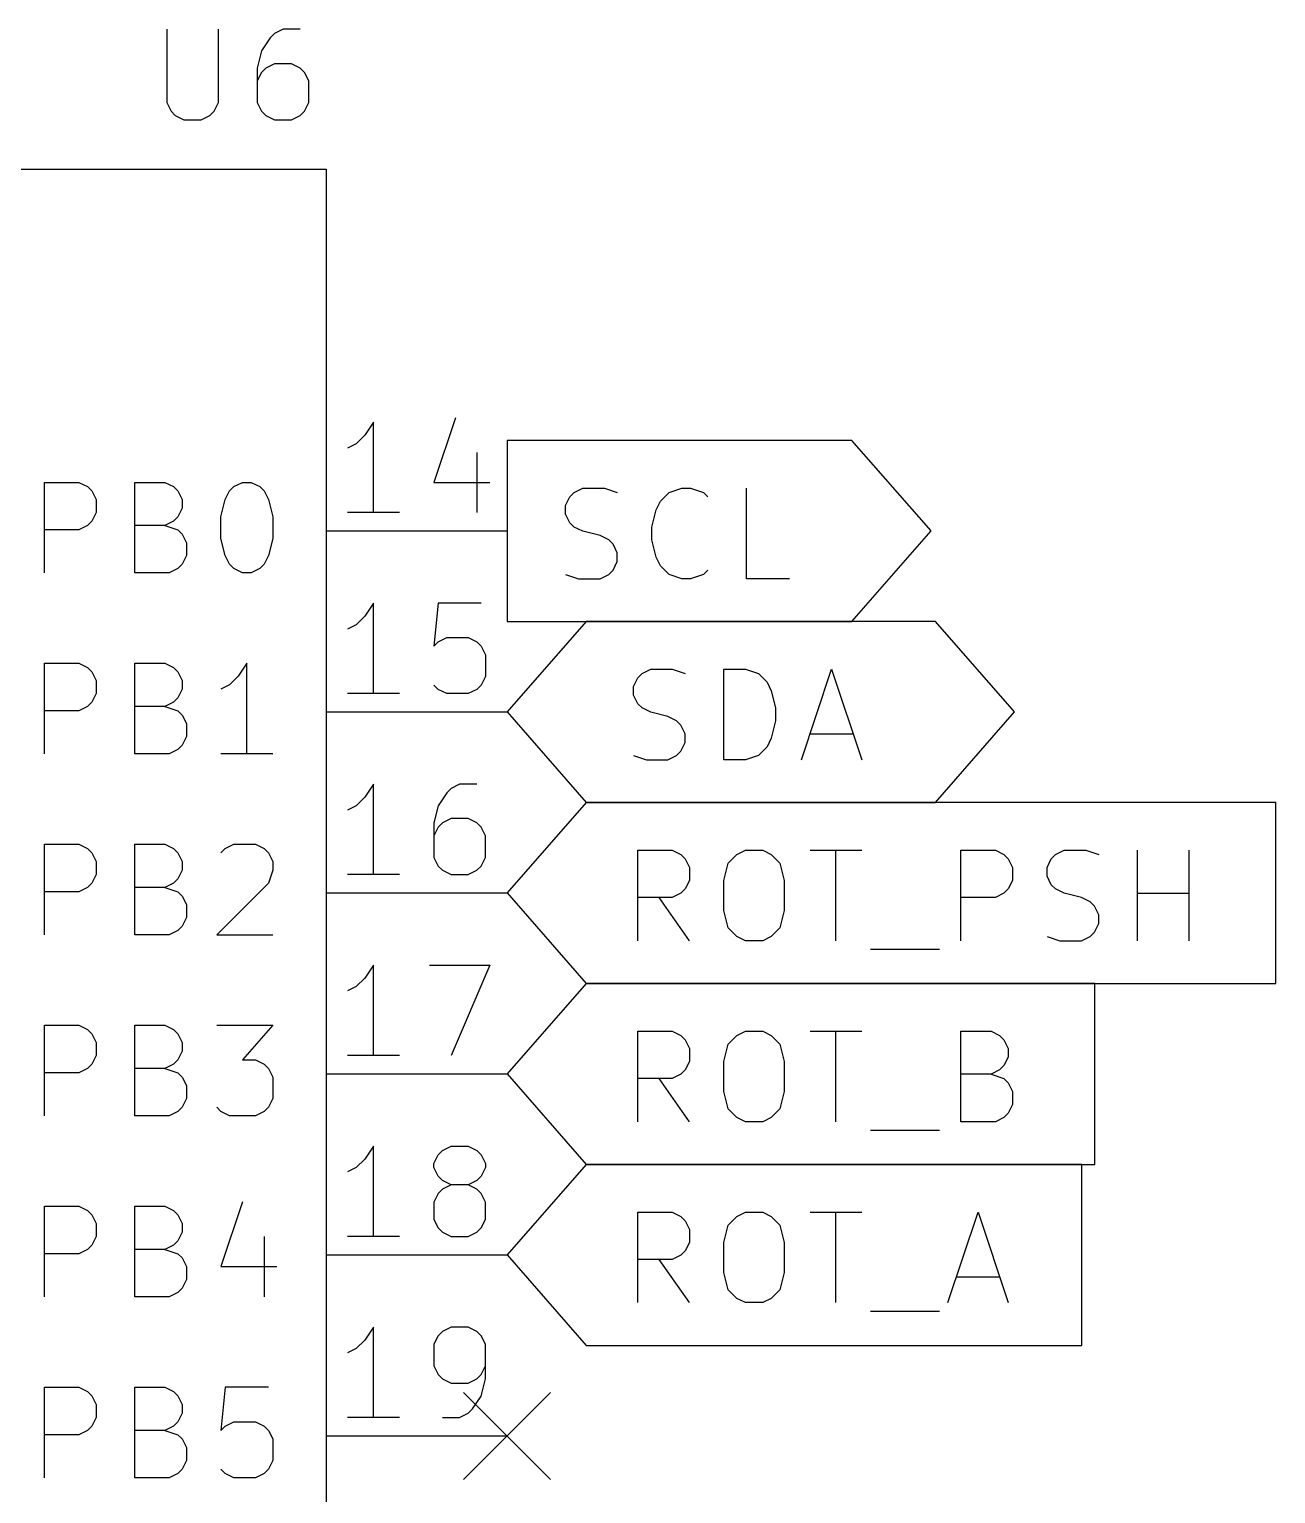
# Model space of a CAD drawing. Extents: x 0.4 to 11.3, y -7.9 to -0.4.
# Drawn here: x 1.636 to 2.325, y -1.882 to -1.073 of the extents above; entities that cross this region are included whole.
import ezdxf

# ---------------------------------------------------------------- set-up
doc = ezdxf.new("R2010")
doc.units = 0
doc.header["$MEASUREMENT"] = 0
for name, color, linetype in [('BLUE2', 5, 'CONTINUOUS'), ('CYAN2', 4, 'CONTINUOUS'), ('LYELLOW', 51, 'CONTINUOUS'), ('RED2', 1, 'CONTINUOUS'), ('RED3', 11, 'CONTINUOUS')]:
    doc.layers.add(name, color=color, linetype=linetype)

msp = doc.modelspace()

# ---------------------------------------------------------------- linework, layer by layer
at = {"layer": 'BLUE2', "linetype": 'CONTINUOUS'}
for p, q in [((1.876, -1.826), (1.924, -1.874)), ((1.924, -1.826), (1.876, -1.874))]:
    msp.add_line(p, q, dxfattribs=at)
at = {"layer": 'CYAN2', "linetype": 'CONTINUOUS'}
for p, q in [((1.7119, -1.0728), (1.7119, -1.11328)), ((1.7119, -1.0728), (1.7119, -1.11328)), ((1.74047, -1.11328), (1.74047, -1.0728)), ((1.74047, -1.11328), (1.74047, -1.0728)), ((1.77143, -1.07519), (1.76905, -1.07757)), ((1.77143, -1.07519), (1.76905, -1.07757)), ((1.77619, -1.0728), (1.77143, -1.07519)), ((1.77619, -1.0728), (1.77143, -1.07519)), ((1.78571, -1.0728), (1.77619, -1.0728)), ((1.78571, -1.0728), (1.77619, -1.0728)), ((1.76905, -1.07757), (1.76428, -1.08471)), ((1.76905, -1.07757), (1.76428, -1.08471)), ((1.76428, -1.08471), (1.76191, -1.09423)), ((1.76428, -1.08471), (1.76191, -1.09423)), ((1.77143, -1.09185), (1.76667, -1.09423)), ((1.77143, -1.09185), (1.76667, -1.09423)), ((1.78095, -1.09185), (1.77143, -1.09185)), ((1.78095, -1.09185), (1.77143, -1.09185)), ((1.78571, -1.09423), (1.78095, -1.09185)), ((1.78571, -1.09423), (1.78095, -1.09185)), ((1.76191, -1.09423), (1.76191, -1.11328)), ((1.76191, -1.09423), (1.76191, -1.11328)), ((1.76428, -1.09661), (1.76191, -1.10137)), ((1.76428, -1.09661), (1.76191, -1.10137)), ((1.76667, -1.09423), (1.76428, -1.09661)), ((1.76667, -1.09423), (1.76428, -1.09661)), ((1.78809, -1.09661), (1.78571, -1.09423)), ((1.78809, -1.09661), (1.78571, -1.09423)), ((1.79048, -1.10137), (1.78809, -1.09661)), ((1.79048, -1.10137), (1.78809, -1.09661)), ((1.79048, -1.11328), (1.79048, -1.10137)), ((1.79048, -1.11328), (1.79048, -1.10137)), ((1.7119, -1.11328), (1.71428, -1.11804)), ((1.7119, -1.11328), (1.71428, -1.11804)), ((1.73809, -1.11804), (1.74047, -1.11328)), ((1.73809, -1.11804), (1.74047, -1.11328)), ((1.76191, -1.11328), (1.76428, -1.11804)), ((1.76191, -1.11328), (1.76428, -1.11804)), ((1.78809, -1.11804), (1.79048, -1.11328)), ((1.78809, -1.11804), (1.79048, -1.11328)), ((1.71428, -1.11804), (1.71667, -1.12043)), ((1.71428, -1.11804), (1.71667, -1.12043)), ((1.71667, -1.12043), (1.72143, -1.1228)), ((1.71667, -1.12043), (1.72143, -1.1228)), ((1.72143, -1.1228), (1.73095, -1.1228)), ((1.72143, -1.1228), (1.73095, -1.1228)), ((1.73095, -1.1228), (1.73571, -1.12043)), ((1.73095, -1.1228), (1.73571, -1.12043)), ((1.73571, -1.12043), (1.73809, -1.11804)), ((1.73571, -1.12043), (1.73809, -1.11804)), ((1.76428, -1.11804), (1.76667, -1.12043)), ((1.76428, -1.11804), (1.76667, -1.12043)), ((1.76667, -1.12043), (1.77143, -1.1228)), ((1.76667, -1.12043), (1.77143, -1.1228)), ((1.77143, -1.1228), (1.78095, -1.1228)), ((1.77143, -1.1228), (1.78095, -1.1228)), ((1.78095, -1.1228), (1.78571, -1.12043)), ((1.78095, -1.1228), (1.78571, -1.12043)), ((1.78571, -1.12043), (1.78809, -1.11804)), ((1.78571, -1.12043), (1.78809, -1.11804)), ((1.64428, -1.37313), (1.64428, -1.32313)), ((1.64428, -1.32313), (1.66333, -1.32313)), ((1.64428, -1.37313), (1.64428, -1.32313)), ((1.64428, -1.32313), (1.66333, -1.32313)), ((1.66333, -1.32313), (1.66809, -1.32551)), ((1.66333, -1.32313), (1.66809, -1.32551)), ((1.66809, -1.32551), (1.67048, -1.32789)), ((1.66809, -1.32551), (1.67048, -1.32789)), ((1.69428, -1.37313), (1.69428, -1.32313)), ((1.69428, -1.32313), (1.71095, -1.32313)), ((1.69428, -1.37313), (1.69428, -1.32313)), ((1.69428, -1.32313), (1.71095, -1.32313)), ((1.71095, -1.32313), (1.71571, -1.32551)), ((1.71095, -1.32313), (1.71571, -1.32551)), ((1.71571, -1.32551), (1.71809, -1.32789)), ((1.71571, -1.32551), (1.71809, -1.32789)), ((1.74667, -1.32789), (1.74905, -1.32551)), ((1.74667, -1.32789), (1.74905, -1.32551)), ((1.74905, -1.32551), (1.75381, -1.32313)), ((1.74905, -1.32551), (1.75381, -1.32313)), ((1.75381, -1.32313), (1.75857, -1.32313)), ((1.75381, -1.32313), (1.75857, -1.32313)), ((1.75857, -1.32313), (1.76333, -1.32551)), ((1.75857, -1.32313), (1.76333, -1.32551)), ((1.76333, -1.32551), (1.76571, -1.32789)), ((1.76333, -1.32551), (1.76571, -1.32789)), ((1.67048, -1.32789), (1.67285, -1.33265)), ((1.67048, -1.32789), (1.67285, -1.33265)), ((1.67285, -1.33265), (1.67285, -1.3398)), ((1.67285, -1.33265), (1.67285, -1.3398)), ((1.71809, -1.32789), (1.72048, -1.33265)), ((1.71809, -1.32789), (1.72048, -1.33265)), ((1.72048, -1.33265), (1.72048, -1.33742)), ((1.72048, -1.33265), (1.72048, -1.33742)), ((1.74191, -1.34218), (1.74428, -1.33265)), ((1.74191, -1.34218), (1.74428, -1.33265)), ((1.74428, -1.33265), (1.74667, -1.32789)), ((1.74428, -1.33265), (1.74667, -1.32789)), ((1.76571, -1.32789), (1.76809, -1.33265)), ((1.76571, -1.32789), (1.76809, -1.33265)), ((1.76809, -1.33265), (1.77048, -1.34218)), ((1.76809, -1.33265), (1.77048, -1.34218)), ((1.67285, -1.3398), (1.67048, -1.34456)), ((1.67285, -1.3398), (1.67048, -1.34456)), ((1.71809, -1.34218), (1.71571, -1.34456)), ((1.71809, -1.34218), (1.71571, -1.34456)), ((1.72048, -1.33742), (1.71809, -1.34218)), ((1.72048, -1.33742), (1.71809, -1.34218)), ((1.74191, -1.35408), (1.74191, -1.34218)), ((1.74191, -1.35408), (1.74191, -1.34218)), ((1.77048, -1.34218), (1.77048, -1.35408)), ((1.77048, -1.34218), (1.77048, -1.35408)), ((1.66333, -1.34932), (1.64428, -1.34932)), ((1.66333, -1.34932), (1.64428, -1.34932)), ((1.66809, -1.34694), (1.66333, -1.34932)), ((1.66809, -1.34694), (1.66333, -1.34932)), ((1.67048, -1.34456), (1.66809, -1.34694)), ((1.67048, -1.34456), (1.66809, -1.34694)), ((1.71095, -1.34694), (1.69428, -1.34694)), ((1.71095, -1.34694), (1.69428, -1.34694)), ((1.71571, -1.34456), (1.71095, -1.34694)), ((1.71571, -1.34456), (1.71095, -1.34694)), ((1.71095, -1.34694), (1.71809, -1.34932)), ((1.71095, -1.34694), (1.71809, -1.34932)), ((1.71809, -1.34932), (1.72048, -1.3517)), ((1.71809, -1.34932), (1.72048, -1.3517)), ((1.72048, -1.3517), (1.72285, -1.35646)), ((1.72048, -1.3517), (1.72285, -1.35646)), ((1.72285, -1.35646), (1.72285, -1.36361)), ((1.72285, -1.35646), (1.72285, -1.36361)), ((1.74428, -1.36361), (1.74191, -1.35408)), ((1.74428, -1.36361), (1.74191, -1.35408)), ((1.77048, -1.35408), (1.76809, -1.36361)), ((1.77048, -1.35408), (1.76809, -1.36361)), ((1.72285, -1.36361), (1.72048, -1.36837)), ((1.72285, -1.36361), (1.72048, -1.36837)), ((1.74667, -1.36837), (1.74428, -1.36361)), ((1.74667, -1.36837), (1.74428, -1.36361)), ((1.76809, -1.36361), (1.76571, -1.36837)), ((1.76809, -1.36361), (1.76571, -1.36837)), ((1.71333, -1.37313), (1.69428, -1.37313)), ((1.71333, -1.37313), (1.69428, -1.37313)), ((1.71809, -1.37075), (1.71333, -1.37313)), ((1.71809, -1.37075), (1.71333, -1.37313)), ((1.72048, -1.36837), (1.71809, -1.37075)), ((1.72048, -1.36837), (1.71809, -1.37075)), ((1.74905, -1.37075), (1.74667, -1.36837)), ((1.74905, -1.37075), (1.74667, -1.36837)), ((1.75381, -1.37313), (1.74905, -1.37075)), ((1.75381, -1.37313), (1.74905, -1.37075)), ((1.75857, -1.37313), (1.75381, -1.37313)), ((1.75857, -1.37313), (1.75381, -1.37313)), ((1.76333, -1.37075), (1.75857, -1.37313)), ((1.76333, -1.37075), (1.75857, -1.37313)), ((1.76571, -1.36837), (1.76333, -1.37075)), ((1.76571, -1.36837), (1.76333, -1.37075)), ((1.64428, -1.47313), (1.64428, -1.42313)), ((1.64428, -1.42313), (1.66333, -1.42313)), ((1.64428, -1.47313), (1.64428, -1.42313)), ((1.64428, -1.42313), (1.66333, -1.42313)), ((1.66333, -1.42313), (1.66809, -1.42551)), ((1.66333, -1.42313), (1.66809, -1.42551)), ((1.69428, -1.47313), (1.69428, -1.42313)), ((1.69428, -1.42313), (1.71095, -1.42313)), ((1.69428, -1.47313), (1.69428, -1.42313)), ((1.69428, -1.42313), (1.71095, -1.42313)), ((1.71095, -1.42313), (1.71571, -1.42551)), ((1.71095, -1.42313), (1.71571, -1.42551)), ((1.75619, -1.42313), (1.75143, -1.43028)), ((1.75619, -1.42313), (1.75143, -1.43028)), ((1.75619, -1.47313), (1.75619, -1.42313)), ((1.75619, -1.47313), (1.75619, -1.42313)), ((1.66809, -1.42551), (1.67048, -1.42789)), ((1.66809, -1.42551), (1.67048, -1.42789)), ((1.67048, -1.42789), (1.67285, -1.43265)), ((1.67048, -1.42789), (1.67285, -1.43265)), ((1.71571, -1.42551), (1.71809, -1.42789)), ((1.71571, -1.42551), (1.71809, -1.42789)), ((1.71809, -1.42789), (1.72048, -1.43265)), ((1.71809, -1.42789), (1.72048, -1.43265)), ((1.75143, -1.43028), (1.74667, -1.43504)), ((1.75143, -1.43028), (1.74667, -1.43504)), ((1.67285, -1.4398), (1.67048, -1.44456)), ((1.67285, -1.4398), (1.67048, -1.44456)), ((1.67285, -1.43265), (1.67285, -1.4398)), ((1.67285, -1.43265), (1.67285, -1.4398)), ((1.72048, -1.43742), (1.71809, -1.44218)), ((1.72048, -1.43742), (1.71809, -1.44218)), ((1.72048, -1.43265), (1.72048, -1.43742)), ((1.72048, -1.43265), (1.72048, -1.43742)), ((1.74667, -1.43504), (1.74191, -1.43742)), ((1.74667, -1.43504), (1.74191, -1.43742)), ((1.66809, -1.44694), (1.66333, -1.44932)), ((1.66809, -1.44694), (1.66333, -1.44932)), ((1.67048, -1.44456), (1.66809, -1.44694)), ((1.67048, -1.44456), (1.66809, -1.44694)), ((1.71095, -1.44694), (1.69428, -1.44694)), ((1.71095, -1.44694), (1.69428, -1.44694)), ((1.71571, -1.44456), (1.71095, -1.44694)), ((1.71571, -1.44456), (1.71095, -1.44694)), ((1.71095, -1.44694), (1.71809, -1.44932)), ((1.71095, -1.44694), (1.71809, -1.44932)), ((1.71809, -1.44218), (1.71571, -1.44456)), ((1.71809, -1.44218), (1.71571, -1.44456)), ((1.66333, -1.44932), (1.64428, -1.44932)), ((1.66333, -1.44932), (1.64428, -1.44932)), ((1.71809, -1.44932), (1.72048, -1.4517)), ((1.71809, -1.44932), (1.72048, -1.4517)), ((1.72048, -1.4517), (1.72285, -1.45646)), ((1.72048, -1.4517), (1.72285, -1.45646)), ((1.72285, -1.46361), (1.72048, -1.46837)), ((1.72285, -1.46361), (1.72048, -1.46837)), ((1.72285, -1.45646), (1.72285, -1.46361)), ((1.72285, -1.45646), (1.72285, -1.46361)), ((1.71809, -1.47075), (1.71333, -1.47313)), ((1.71809, -1.47075), (1.71333, -1.47313)), ((1.72048, -1.46837), (1.71809, -1.47075)), ((1.72048, -1.46837), (1.71809, -1.47075)), ((1.71333, -1.47313), (1.69428, -1.47313)), ((1.71333, -1.47313), (1.69428, -1.47313)), ((1.77048, -1.47313), (1.74191, -1.47313)), ((1.77048, -1.47313), (1.74191, -1.47313)), ((1.64428, -1.57313), (1.64428, -1.52313)), ((1.64428, -1.52313), (1.66333, -1.52313)), ((1.64428, -1.57313), (1.64428, -1.52313)), ((1.64428, -1.52313), (1.66333, -1.52313)), ((1.66333, -1.52313), (1.66809, -1.52551)), ((1.66333, -1.52313), (1.66809, -1.52551)), ((1.66809, -1.52551), (1.67048, -1.52789)), ((1.66809, -1.52551), (1.67048, -1.52789)), ((1.67048, -1.52789), (1.67285, -1.53265)), ((1.67048, -1.52789), (1.67285, -1.53265)), ((1.69428, -1.57313), (1.69428, -1.52313)), ((1.69428, -1.52313), (1.71095, -1.52313)), ((1.69428, -1.57313), (1.69428, -1.52313)), ((1.69428, -1.52313), (1.71095, -1.52313)), ((1.71095, -1.52313), (1.71571, -1.52551)), ((1.71095, -1.52313), (1.71571, -1.52551)), ((1.71571, -1.52551), (1.71809, -1.52789)), ((1.71571, -1.52551), (1.71809, -1.52789)), ((1.71809, -1.52789), (1.72048, -1.53265)), ((1.71809, -1.52789), (1.72048, -1.53265)), ((1.74191, -1.52789), (1.74428, -1.52551)), ((1.74191, -1.52789), (1.74428, -1.52551)), ((1.74428, -1.52551), (1.74905, -1.52313)), ((1.74428, -1.52551), (1.74905, -1.52313)), ((1.74905, -1.52313), (1.76095, -1.52313)), ((1.74905, -1.52313), (1.76095, -1.52313)), ((1.76095, -1.52313), (1.76571, -1.52551)), ((1.76095, -1.52313), (1.76571, -1.52551)), ((1.76571, -1.52551), (1.76809, -1.52789)), ((1.76571, -1.52551), (1.76809, -1.52789)), ((1.76809, -1.52789), (1.77048, -1.53265)), ((1.76809, -1.52789), (1.77048, -1.53265)), ((1.67285, -1.53265), (1.67285, -1.5398)), ((1.67285, -1.53265), (1.67285, -1.5398)), ((1.72048, -1.53265), (1.72048, -1.53742)), ((1.72048, -1.53265), (1.72048, -1.53742)), ((1.77048, -1.53265), (1.77048, -1.53742)), ((1.77048, -1.53265), (1.77048, -1.53742)), ((1.67048, -1.54456), (1.66809, -1.54694)), ((1.67048, -1.54456), (1.66809, -1.54694)), ((1.67285, -1.5398), (1.67048, -1.54456)), ((1.67285, -1.5398), (1.67048, -1.54456)), ((1.71571, -1.54456), (1.71095, -1.54694)), ((1.71571, -1.54456), (1.71095, -1.54694)), ((1.71809, -1.54218), (1.71571, -1.54456)), ((1.71809, -1.54218), (1.71571, -1.54456)), ((1.72048, -1.53742), (1.71809, -1.54218)), ((1.72048, -1.53742), (1.71809, -1.54218)), ((1.76809, -1.54456), (1.73952, -1.57313)), ((1.76809, -1.54456), (1.73952, -1.57313)), ((1.77048, -1.53742), (1.76809, -1.54456)), ((1.77048, -1.53742), (1.76809, -1.54456)), ((1.66333, -1.54932), (1.64428, -1.54932)), ((1.66333, -1.54932), (1.64428, -1.54932)), ((1.66809, -1.54694), (1.66333, -1.54932)), ((1.66809, -1.54694), (1.66333, -1.54932)), ((1.71095, -1.54694), (1.69428, -1.54694)), ((1.71095, -1.54694), (1.69428, -1.54694)), ((1.71095, -1.54694), (1.71809, -1.54932)), ((1.71095, -1.54694), (1.71809, -1.54932)), ((1.71809, -1.54932), (1.72048, -1.5517)), ((1.71809, -1.54932), (1.72048, -1.5517)), ((1.72048, -1.5517), (1.72285, -1.55646)), ((1.72048, -1.5517), (1.72285, -1.55646)), ((1.72285, -1.55646), (1.72285, -1.56361)), ((1.72285, -1.55646), (1.72285, -1.56361)), ((1.72048, -1.56837), (1.71809, -1.57075)), ((1.72048, -1.56837), (1.71809, -1.57075)), ((1.72285, -1.56361), (1.72048, -1.56837)), ((1.72285, -1.56361), (1.72048, -1.56837)), ((1.71333, -1.57313), (1.69428, -1.57313)), ((1.71333, -1.57313), (1.69428, -1.57313)), ((1.71809, -1.57075), (1.71333, -1.57313)), ((1.71809, -1.57075), (1.71333, -1.57313)), ((1.73952, -1.57313), (1.77048, -1.57313)), ((1.73952, -1.57313), (1.77048, -1.57313)), ((1.64428, -1.67313), (1.64428, -1.62313)), ((1.64428, -1.62313), (1.66333, -1.62313)), ((1.64428, -1.67313), (1.64428, -1.62313)), ((1.64428, -1.62313), (1.66333, -1.62313)), ((1.66333, -1.62313), (1.66809, -1.62551)), ((1.66333, -1.62313), (1.66809, -1.62551)), ((1.66809, -1.62551), (1.67048, -1.62789)), ((1.66809, -1.62551), (1.67048, -1.62789)), ((1.69428, -1.67313), (1.69428, -1.62313)), ((1.69428, -1.62313), (1.71095, -1.62313)), ((1.69428, -1.67313), (1.69428, -1.62313)), ((1.69428, -1.62313), (1.71095, -1.62313)), ((1.71095, -1.62313), (1.71571, -1.62551)), ((1.71095, -1.62313), (1.71571, -1.62551)), ((1.71571, -1.62551), (1.71809, -1.62789)), ((1.71571, -1.62551), (1.71809, -1.62789)), ((1.73952, -1.62313), (1.77048, -1.62313)), ((1.73952, -1.62313), (1.77048, -1.62313)), ((1.77048, -1.62313), (1.75381, -1.64218)), ((1.77048, -1.62313), (1.75381, -1.64218)), ((1.67048, -1.62789), (1.67285, -1.63265)), ((1.67048, -1.62789), (1.67285, -1.63265)), ((1.67285, -1.63265), (1.67285, -1.6398)), ((1.67285, -1.63265), (1.67285, -1.6398)), ((1.71809, -1.62789), (1.72048, -1.63265)), ((1.71809, -1.62789), (1.72048, -1.63265)), ((1.72048, -1.63265), (1.72048, -1.63742)), ((1.72048, -1.63265), (1.72048, -1.63742)), ((1.67285, -1.6398), (1.67048, -1.64456)), ((1.67285, -1.6398), (1.67048, -1.64456)), ((1.71809, -1.64218), (1.71571, -1.64456)), ((1.71809, -1.64218), (1.71571, -1.64456)), ((1.72048, -1.63742), (1.71809, -1.64218)), ((1.72048, -1.63742), (1.71809, -1.64218)), ((1.75381, -1.64218), (1.76095, -1.64218)), ((1.75381, -1.64218), (1.76095, -1.64218)), ((1.76095, -1.64218), (1.76571, -1.64456)), ((1.76095, -1.64218), (1.76571, -1.64456)), ((1.66333, -1.64932), (1.64428, -1.64932)), ((1.66333, -1.64932), (1.64428, -1.64932)), ((1.66809, -1.64694), (1.66333, -1.64932)), ((1.66809, -1.64694), (1.66333, -1.64932)), ((1.67048, -1.64456), (1.66809, -1.64694)), ((1.67048, -1.64456), (1.66809, -1.64694)), ((1.71095, -1.64694), (1.69428, -1.64694)), ((1.71095, -1.64694), (1.69428, -1.64694)), ((1.71571, -1.64456), (1.71095, -1.64694)), ((1.71571, -1.64456), (1.71095, -1.64694)), ((1.71095, -1.64694), (1.71809, -1.64932)), ((1.71095, -1.64694), (1.71809, -1.64932)), ((1.71809, -1.64932), (1.72048, -1.6517)), ((1.71809, -1.64932), (1.72048, -1.6517)), ((1.76571, -1.64456), (1.76809, -1.64694)), ((1.76571, -1.64456), (1.76809, -1.64694)), ((1.76809, -1.64694), (1.77048, -1.6517)), ((1.76809, -1.64694), (1.77048, -1.6517)), ((1.72048, -1.6517), (1.72285, -1.65646)), ((1.72048, -1.6517), (1.72285, -1.65646)), ((1.72285, -1.65646), (1.72285, -1.66361)), ((1.72285, -1.65646), (1.72285, -1.66361)), ((1.77048, -1.6517), (1.77048, -1.66361)), ((1.77048, -1.6517), (1.77048, -1.66361)), ((1.72285, -1.66361), (1.72048, -1.66837)), ((1.72285, -1.66361), (1.72048, -1.66837)), ((1.77048, -1.66361), (1.76809, -1.66837)), ((1.77048, -1.66361), (1.76809, -1.66837)), ((1.71333, -1.67313), (1.69428, -1.67313)), ((1.71333, -1.67313), (1.69428, -1.67313)), ((1.71809, -1.67075), (1.71333, -1.67313)), ((1.71809, -1.67075), (1.71333, -1.67313)), ((1.72048, -1.66837), (1.71809, -1.67075)), ((1.72048, -1.66837), (1.71809, -1.67075)), ((1.74191, -1.67075), (1.73952, -1.66837)), ((1.74191, -1.67075), (1.73952, -1.66837)), ((1.74667, -1.67313), (1.74191, -1.67075)), ((1.74667, -1.67313), (1.74191, -1.67075)), ((1.76095, -1.67313), (1.74667, -1.67313)), ((1.76095, -1.67313), (1.74667, -1.67313)), ((1.76571, -1.67075), (1.76095, -1.67313)), ((1.76571, -1.67075), (1.76095, -1.67313)), ((1.76809, -1.66837), (1.76571, -1.67075)), ((1.76809, -1.66837), (1.76571, -1.67075)), ((1.64428, -1.77313), (1.64428, -1.72313)), ((1.64428, -1.72313), (1.66333, -1.72313)), ((1.64428, -1.77313), (1.64428, -1.72313)), ((1.64428, -1.72313), (1.66333, -1.72313)), ((1.66333, -1.72313), (1.66809, -1.72551)), ((1.66333, -1.72313), (1.66809, -1.72551)), ((1.69428, -1.77313), (1.69428, -1.72313)), ((1.69428, -1.72313), (1.71095, -1.72313)), ((1.69428, -1.77313), (1.69428, -1.72313)), ((1.69428, -1.72313), (1.71095, -1.72313)), ((1.71095, -1.72313), (1.71571, -1.72551)), ((1.71095, -1.72313), (1.71571, -1.72551)), ((1.75381, -1.72075), (1.74191, -1.75646)), ((1.75381, -1.72075), (1.74191, -1.75646)), ((1.66809, -1.72551), (1.67048, -1.72789)), ((1.66809, -1.72551), (1.67048, -1.72789)), ((1.67048, -1.72789), (1.67285, -1.73265)), ((1.67048, -1.72789), (1.67285, -1.73265)), ((1.71571, -1.72551), (1.71809, -1.72789)), ((1.71571, -1.72551), (1.71809, -1.72789)), ((1.71809, -1.72789), (1.72048, -1.73265)), ((1.71809, -1.72789), (1.72048, -1.73265)), ((1.67285, -1.73265), (1.67285, -1.7398)), ((1.67285, -1.73265), (1.67285, -1.7398)), ((1.72048, -1.73742), (1.71809, -1.74218)), ((1.72048, -1.73742), (1.71809, -1.74218)), ((1.72048, -1.73265), (1.72048, -1.73742)), ((1.72048, -1.73265), (1.72048, -1.73742)), ((1.66809, -1.74694), (1.66333, -1.74932)), ((1.66809, -1.74694), (1.66333, -1.74932)), ((1.67048, -1.74456), (1.66809, -1.74694)), ((1.67048, -1.74456), (1.66809, -1.74694)), ((1.67285, -1.7398), (1.67048, -1.74456)), ((1.67285, -1.7398), (1.67048, -1.74456)), ((1.71095, -1.74694), (1.69428, -1.74694)), ((1.71095, -1.74694), (1.69428, -1.74694)), ((1.71571, -1.74456), (1.71095, -1.74694)), ((1.71571, -1.74456), (1.71095, -1.74694)), ((1.71095, -1.74694), (1.71809, -1.74932)), ((1.71095, -1.74694), (1.71809, -1.74932)), ((1.71809, -1.74218), (1.71571, -1.74456)), ((1.71809, -1.74218), (1.71571, -1.74456)), ((1.76571, -1.7398), (1.76571, -1.77313)), ((1.76571, -1.7398), (1.76571, -1.77313)), ((1.66333, -1.74932), (1.64428, -1.74932)), ((1.66333, -1.74932), (1.64428, -1.74932)), ((1.71809, -1.74932), (1.72048, -1.7517)), ((1.71809, -1.74932), (1.72048, -1.7517)), ((1.72048, -1.7517), (1.72285, -1.75646)), ((1.72048, -1.7517), (1.72285, -1.75646)), ((1.72285, -1.76361), (1.72048, -1.76837)), ((1.72285, -1.76361), (1.72048, -1.76837)), ((1.72285, -1.75646), (1.72285, -1.76361)), ((1.72285, -1.75646), (1.72285, -1.76361)), ((1.74191, -1.75646), (1.77285, -1.75646)), ((1.74191, -1.75646), (1.77285, -1.75646)), ((1.71809, -1.77075), (1.71333, -1.77313)), ((1.71809, -1.77075), (1.71333, -1.77313)), ((1.72048, -1.76837), (1.71809, -1.77075)), ((1.72048, -1.76837), (1.71809, -1.77075)), ((1.71333, -1.77313), (1.69428, -1.77313)), ((1.71333, -1.77313), (1.69428, -1.77313)), ((1.64428, -1.87313), (1.64428, -1.82313)), ((1.64428, -1.82313), (1.66333, -1.82313)), ((1.64428, -1.87313), (1.64428, -1.82313)), ((1.64428, -1.82313), (1.66333, -1.82313)), ((1.66333, -1.82313), (1.66809, -1.82551)), ((1.66333, -1.82313), (1.66809, -1.82551)), ((1.66809, -1.82551), (1.67048, -1.82789)), ((1.66809, -1.82551), (1.67048, -1.82789)), ((1.67048, -1.82789), (1.67285, -1.83265)), ((1.67048, -1.82789), (1.67285, -1.83265)), ((1.69428, -1.87313), (1.69428, -1.82313)), ((1.69428, -1.82313), (1.71095, -1.82313)), ((1.69428, -1.87313), (1.69428, -1.82313)), ((1.69428, -1.82313), (1.71095, -1.82313)), ((1.71095, -1.82313), (1.71571, -1.82551)), ((1.71095, -1.82313), (1.71571, -1.82551)), ((1.71571, -1.82551), (1.71809, -1.82789)), ((1.71571, -1.82551), (1.71809, -1.82789)), ((1.71809, -1.82789), (1.72048, -1.83265)), ((1.71809, -1.82789), (1.72048, -1.83265)), ((1.74428, -1.82313), (1.74191, -1.84694)), ((1.74428, -1.82313), (1.74191, -1.84694)), ((1.76809, -1.82313), (1.74428, -1.82313)), ((1.76809, -1.82313), (1.74428, -1.82313)), ((1.67285, -1.83265), (1.67285, -1.8398)), ((1.67285, -1.83265), (1.67285, -1.8398)), ((1.72048, -1.83265), (1.72048, -1.83742)), ((1.72048, -1.83265), (1.72048, -1.83742)), ((1.67048, -1.84456), (1.66809, -1.84694)), ((1.67048, -1.84456), (1.66809, -1.84694)), ((1.67285, -1.8398), (1.67048, -1.84456)), ((1.67285, -1.8398), (1.67048, -1.84456)), ((1.71571, -1.84456), (1.71095, -1.84694)), ((1.71571, -1.84456), (1.71095, -1.84694)), ((1.71809, -1.84218), (1.71571, -1.84456)), ((1.71809, -1.84218), (1.71571, -1.84456)), ((1.72048, -1.83742), (1.71809, -1.84218)), ((1.72048, -1.83742), (1.71809, -1.84218)), ((1.74191, -1.84694), (1.74428, -1.84456)), ((1.74191, -1.84694), (1.74428, -1.84456)), ((1.74428, -1.84456), (1.74905, -1.84218)), ((1.74428, -1.84456), (1.74905, -1.84218)), ((1.74905, -1.84218), (1.76095, -1.84218)), ((1.74905, -1.84218), (1.76095, -1.84218)), ((1.76095, -1.84218), (1.76571, -1.84456)), ((1.76095, -1.84218), (1.76571, -1.84456)), ((1.76571, -1.84456), (1.76809, -1.84694)), ((1.76571, -1.84456), (1.76809, -1.84694)), ((1.66333, -1.84932), (1.64428, -1.84932)), ((1.66333, -1.84932), (1.64428, -1.84932)), ((1.66809, -1.84694), (1.66333, -1.84932)), ((1.66809, -1.84694), (1.66333, -1.84932)), ((1.71095, -1.84694), (1.69428, -1.84694)), ((1.71095, -1.84694), (1.69428, -1.84694)), ((1.71095, -1.84694), (1.71809, -1.84932)), ((1.71095, -1.84694), (1.71809, -1.84932)), ((1.71809, -1.84932), (1.72048, -1.8517)), ((1.71809, -1.84932), (1.72048, -1.8517)), ((1.72048, -1.8517), (1.72285, -1.85646)), ((1.72048, -1.8517), (1.72285, -1.85646)), ((1.76809, -1.84694), (1.77048, -1.8517)), ((1.76809, -1.84694), (1.77048, -1.8517)), ((1.77048, -1.8517), (1.77048, -1.86361)), ((1.77048, -1.8517), (1.77048, -1.86361)), ((1.72285, -1.85646), (1.72285, -1.86361)), ((1.72285, -1.85646), (1.72285, -1.86361)), ((1.72048, -1.86837), (1.71809, -1.87075)), ((1.72048, -1.86837), (1.71809, -1.87075)), ((1.72285, -1.86361), (1.72048, -1.86837)), ((1.72285, -1.86361), (1.72048, -1.86837)), ((1.74428, -1.87075), (1.74191, -1.86837)), ((1.74428, -1.87075), (1.74191, -1.86837)), ((1.76809, -1.86837), (1.76571, -1.87075)), ((1.76809, -1.86837), (1.76571, -1.87075)), ((1.77048, -1.86361), (1.76809, -1.86837)), ((1.77048, -1.86361), (1.76809, -1.86837)), ((1.71333, -1.87313), (1.69428, -1.87313)), ((1.71333, -1.87313), (1.69428, -1.87313)), ((1.71809, -1.87075), (1.71333, -1.87313)), ((1.71809, -1.87075), (1.71333, -1.87313)), ((1.74905, -1.87313), (1.74428, -1.87075)), ((1.74905, -1.87313), (1.74428, -1.87075)), ((1.76095, -1.87313), (1.74905, -1.87313)), ((1.76095, -1.87313), (1.74905, -1.87313)), ((1.76571, -1.87075), (1.76095, -1.87313)), ((1.76571, -1.87075), (1.76095, -1.87313))]:
    msp.add_line(p, q, dxfattribs=at)
at = {"layer": 'LYELLOW', "linetype": 'CONTINUOUS'}
for p, q in [((0.8, -1.15), (1.8, -1.15)), ((1.8, -1.15), (1.8, -3.95))]:
    msp.add_line(p, q, dxfattribs=at)
at = {"layer": 'RED2', "linetype": 'CONTINUOUS'}
for p, q in [((0.8, -1.15), (1.8, -1.15)), ((1.8, -1.15), (1.8, -3.95)), ((2.09062, -1.29998), (1.9, -1.29998)), ((1.9, -1.29998), (1.9, -1.35)), ((2.13437, -1.35), (2.09062, -1.29998)), ((1.93715, -1.32876), (1.94191, -1.32638)), ((1.94191, -1.32638), (1.95381, -1.32638)), ((1.95381, -1.32638), (1.96096, -1.32876)), ((1.98953, -1.32876), (1.99667, -1.32638)), ((1.99667, -1.32638), (2.00143, -1.32638)), ((2.00143, -1.32638), (2.00857, -1.32876)), ((2.03238, -1.37638), (2.03238, -1.32638)), ((1.93239, -1.3359), (1.93476, -1.33114)), ((1.93476, -1.33114), (1.93715, -1.32876)), ((1.98238, -1.33828), (1.98476, -1.33352)), ((1.98476, -1.33352), (1.98953, -1.32876)), ((2.00857, -1.32876), (2.01095, -1.33114)), ((1.93239, -1.34067), (1.93239, -1.3359)), ((1.93476, -1.34543), (1.93239, -1.34067)), ((1.98, -1.34781), (1.98238, -1.33828)), ((1.8, -1.35), (1.9, -1.35)), ((1.8, -1.35), (1.9, -1.35)), ((1.9, -1.35), (1.9, -1.40002)), ((1.93715, -1.34781), (1.93476, -1.34543)), ((1.94191, -1.35019), (1.93715, -1.34781)), ((1.95143, -1.35257), (1.94191, -1.35019)), ((1.98, -1.35495), (1.98, -1.34781)), ((2.09062, -1.40002), (2.13437, -1.35)), ((1.95619, -1.35495), (1.95143, -1.35257)), ((1.95857, -1.35733), (1.95619, -1.35495)), ((1.96096, -1.36209), (1.95857, -1.35733)), ((1.98238, -1.36447), (1.98, -1.35495)), ((1.95857, -1.37162), (1.96096, -1.36685)), ((1.96096, -1.36685), (1.96096, -1.36209)), ((1.98476, -1.36924), (1.98238, -1.36447)), ((1.93239, -1.374), (1.93953, -1.37638)), ((1.95143, -1.37638), (1.95619, -1.374)), ((1.95619, -1.374), (1.95857, -1.37162)), ((1.98953, -1.374), (1.98476, -1.36924)), ((1.99667, -1.37638), (1.98953, -1.374)), ((2.00857, -1.374), (2.00143, -1.37638)), ((2.01095, -1.37162), (2.00857, -1.374)), ((1.93953, -1.37638), (1.95143, -1.37638)), ((2.00143, -1.37638), (1.99667, -1.37638)), ((2.05619, -1.37638), (2.03238, -1.37638)), ((1.94375, -1.39998), (1.9, -1.45)), ((1.9, -1.40002), (2.09062, -1.40002)), ((2.13675, -1.39998), (1.94375, -1.39998)), ((2.1805, -1.45), (2.13675, -1.39998)), ((1.96989, -1.4359), (1.97226, -1.43114)), ((1.97226, -1.43114), (1.97465, -1.42876)), ((1.97465, -1.42876), (1.97941, -1.42638)), ((1.97941, -1.42638), (1.99131, -1.42638)), ((1.99131, -1.42638), (1.99846, -1.42876)), ((2.01988, -1.47638), (2.01988, -1.42638)), ((2.01988, -1.42638), (2.03179, -1.42638)), ((2.03179, -1.42638), (2.03893, -1.42876)), ((2.03893, -1.42876), (2.04369, -1.43352)), ((2.06274, -1.47638), (2.07941, -1.42638)), ((2.07941, -1.42638), (2.09607, -1.47638)), ((1.96989, -1.44067), (1.96989, -1.4359)), ((2.04369, -1.43352), (2.04607, -1.43828)), ((2.04607, -1.43828), (2.04845, -1.44781)), ((1.97226, -1.44543), (1.96989, -1.44067)), ((1.97465, -1.44781), (1.97226, -1.44543)), ((1.97941, -1.45019), (1.97465, -1.44781)), ((2.04845, -1.44781), (2.04845, -1.45495)), ((1.8, -1.45), (1.9, -1.45)), ((1.8, -1.45), (1.9, -1.45)), ((1.9, -1.45), (1.94375, -1.50002)), ((1.98893, -1.45257), (1.97941, -1.45019)), ((1.99369, -1.45495), (1.98893, -1.45257)), ((1.99607, -1.45733), (1.99369, -1.45495)), ((2.04845, -1.45495), (2.04607, -1.46447)), ((2.13675, -1.50002), (2.1805, -1.45)), ((1.99846, -1.46209), (1.99607, -1.45733)), ((1.99846, -1.46685), (1.99846, -1.46209)), ((2.04607, -1.46447), (2.04369, -1.46924)), ((2.0675, -1.46209), (2.09131, -1.46209)), ((1.99369, -1.474), (1.99607, -1.47162)), ((1.99607, -1.47162), (1.99846, -1.46685)), ((2.04369, -1.46924), (2.03893, -1.474)), ((1.96989, -1.474), (1.97703, -1.47638)), ((1.97703, -1.47638), (1.98893, -1.47638)), ((1.98893, -1.47638), (1.99369, -1.474)), ((2.03179, -1.47638), (2.01988, -1.47638)), ((2.03893, -1.474), (2.03179, -1.47638)), ((1.94375, -1.49998), (1.9, -1.55)), ((2.32485, -1.49998), (1.94375, -1.49998)), ((1.94375, -1.50002), (2.13675, -1.50002)), ((2.32485, -1.55), (2.32485, -1.49998)), ((1.97226, -1.57638), (1.97226, -1.52638)), ((1.97226, -1.52638), (1.99131, -1.52638)), ((1.99131, -1.52638), (1.99607, -1.52876)), ((1.99607, -1.52876), (1.99846, -1.53114)), ((2.02226, -1.53352), (2.02703, -1.52876)), ((2.02703, -1.52876), (2.03179, -1.52638)), ((2.03179, -1.52638), (2.04131, -1.52638)), ((2.04131, -1.52638), (2.04607, -1.52876)), ((2.04607, -1.52876), (2.05083, -1.53352)), ((2.0675, -1.52638), (2.09607, -1.52638)), ((2.08179, -1.57638), (2.08179, -1.52638)), ((2.15083, -1.57638), (2.15083, -1.52638)), ((2.15083, -1.52638), (2.16988, -1.52638)), ((2.16988, -1.52638), (2.17465, -1.52876)), ((2.17465, -1.52876), (2.17703, -1.53114)), ((2.20083, -1.53114), (2.20322, -1.52876)), ((2.20322, -1.52876), (2.20798, -1.52638)), ((2.20798, -1.52638), (2.21988, -1.52638)), ((2.21988, -1.52638), (2.22703, -1.52876)), ((2.24845, -1.57638), (2.24845, -1.52638)), ((2.27702, -1.57638), (2.27702, -1.52638)), ((1.99846, -1.53114), (2.00083, -1.5359)), ((2.00083, -1.5359), (2.00083, -1.54305)), ((2.01989, -1.54305), (2.02226, -1.53352)), ((2.05083, -1.53352), (2.05322, -1.54305)), ((2.17703, -1.53114), (2.17941, -1.5359)), ((2.17941, -1.5359), (2.17941, -1.54305)), ((2.19846, -1.5359), (2.20083, -1.53114)), ((2.19846, -1.54067), (2.19846, -1.5359)), ((2.00083, -1.54305), (1.99846, -1.54781)), ((2.01989, -1.55971), (2.01989, -1.54305)), ((2.05322, -1.54305), (2.05322, -1.55971)), ((2.17941, -1.54305), (2.17703, -1.54781)), ((2.20083, -1.54543), (2.19846, -1.54067)), ((2.20322, -1.54781), (2.20083, -1.54543)), ((1.8, -1.55), (1.9, -1.55)), ((1.8, -1.55), (1.9, -1.55)), ((1.9, -1.55), (1.94375, -1.60002)), ((1.99131, -1.55257), (1.97226, -1.55257)), ((2.00083, -1.57638), (1.98417, -1.55257)), ((1.99607, -1.55019), (1.99131, -1.55257)), ((1.99846, -1.54781), (1.99607, -1.55019)), ((2.16988, -1.55257), (2.15083, -1.55257)), ((2.17465, -1.55019), (2.16988, -1.55257)), ((2.17703, -1.54781), (2.17465, -1.55019)), ((2.20798, -1.55019), (2.20322, -1.54781)), ((2.2175, -1.55257), (2.20798, -1.55019)), ((2.22226, -1.55495), (2.2175, -1.55257)), ((2.24845, -1.55019), (2.27702, -1.55019)), ((2.32485, -1.60002), (2.32485, -1.55)), ((2.02226, -1.56924), (2.01989, -1.55971)), ((2.05322, -1.55971), (2.05083, -1.56924)), ((2.22465, -1.55733), (2.22226, -1.55495)), ((2.22703, -1.56209), (2.22465, -1.55733)), ((2.02703, -1.574), (2.02226, -1.56924)), ((2.05083, -1.56924), (2.04607, -1.574)), ((2.22465, -1.57162), (2.22703, -1.56685)), ((2.22703, -1.56685), (2.22703, -1.56209)), ((2.03179, -1.57638), (2.02703, -1.574)), ((2.04131, -1.57638), (2.03179, -1.57638)), ((2.04607, -1.574), (2.04131, -1.57638)), ((2.19846, -1.574), (2.2056, -1.57638)), ((2.2056, -1.57638), (2.2175, -1.57638)), ((2.2175, -1.57638), (2.22226, -1.574)), ((2.22226, -1.574), (2.22465, -1.57162)), ((2.10084, -1.58114), (2.13893, -1.58114)), ((1.94375, -1.59998), (1.9, -1.65)), ((2.22485, -1.59998), (1.94375, -1.59998)), ((1.94375, -1.60002), (2.32485, -1.60002)), ((2.22485, -1.65), (2.22485, -1.59998)), ((1.97226, -1.67638), (1.97226, -1.62638)), ((1.97226, -1.62638), (1.99131, -1.62638)), ((1.99131, -1.62638), (1.99607, -1.62876)), ((1.99607, -1.62876), (1.99846, -1.63114)), ((1.99846, -1.63114), (2.00083, -1.6359)), ((2.01989, -1.64305), (2.02226, -1.63352)), ((2.02226, -1.63352), (2.02703, -1.62876)), ((2.02703, -1.62876), (2.03179, -1.62638)), ((2.03179, -1.62638), (2.04131, -1.62638)), ((2.04131, -1.62638), (2.04607, -1.62876)), ((2.04607, -1.62876), (2.05083, -1.63352)), ((2.05083, -1.63352), (2.05322, -1.64305)), ((2.0675, -1.62638), (2.09607, -1.62638)), ((2.08179, -1.67638), (2.08179, -1.62638)), ((2.15083, -1.67638), (2.15083, -1.62638)), ((2.15083, -1.62638), (2.1675, -1.62638)), ((2.1675, -1.62638), (2.17226, -1.62876)), ((2.17226, -1.62876), (2.17465, -1.63114)), ((2.17465, -1.63114), (2.17703, -1.6359)), ((2.00083, -1.6359), (2.00083, -1.64305)), ((2.17703, -1.64067), (2.17465, -1.64543)), ((2.17703, -1.6359), (2.17703, -1.64067)), ((1.8, -1.65), (1.9, -1.65)), ((1.8, -1.65), (1.9, -1.65)), ((1.9, -1.65), (1.94375, -1.70002)), ((1.99607, -1.65019), (1.99131, -1.65257)), ((1.99846, -1.64781), (1.99607, -1.65019)), ((2.00083, -1.64305), (1.99846, -1.64781)), ((2.01989, -1.65971), (2.01989, -1.64305)), ((2.05322, -1.64305), (2.05322, -1.65971)), ((2.1675, -1.65019), (2.15083, -1.65019)), ((2.17226, -1.64781), (2.1675, -1.65019)), ((2.1675, -1.65019), (2.17465, -1.65257)), ((2.17465, -1.64543), (2.17226, -1.64781)), ((2.22485, -1.70002), (2.22485, -1.65)), ((1.99131, -1.65257), (1.97226, -1.65257)), ((2.00083, -1.67638), (1.98417, -1.65257)), ((2.17465, -1.65257), (2.17703, -1.65495)), ((2.17703, -1.65495), (2.17941, -1.65971)), ((2.02226, -1.66924), (2.01989, -1.65971)), ((2.05322, -1.65971), (2.05083, -1.66924)), ((2.17941, -1.65971), (2.17941, -1.66685)), ((2.02703, -1.674), (2.02226, -1.66924)), ((2.03179, -1.67638), (2.02703, -1.674)), ((2.04607, -1.674), (2.04131, -1.67638)), ((2.05083, -1.66924), (2.04607, -1.674)), ((2.17465, -1.674), (2.16988, -1.67638)), ((2.17703, -1.67162), (2.17465, -1.674)), ((2.17941, -1.66685), (2.17703, -1.67162)), ((2.04131, -1.67638), (2.03179, -1.67638)), ((2.10084, -1.68114), (2.13893, -1.68114)), ((2.16988, -1.67638), (2.15083, -1.67638)), ((1.94375, -1.69998), (1.9, -1.75)), ((2.2177, -1.69998), (1.94375, -1.69998)), ((1.94375, -1.70002), (2.22485, -1.70002)), ((2.2177, -1.75), (2.2177, -1.69998)), ((1.97226, -1.77638), (1.97226, -1.72638)), ((1.97226, -1.72638), (1.99131, -1.72638)), ((1.99131, -1.72638), (1.99607, -1.72876)), ((1.99607, -1.72876), (1.99846, -1.73114)), ((1.99846, -1.73114), (2.00083, -1.7359)), ((2.02226, -1.73352), (2.02703, -1.72876)), ((2.02703, -1.72876), (2.03179, -1.72638)), ((2.03179, -1.72638), (2.04131, -1.72638)), ((2.04131, -1.72638), (2.04607, -1.72876)), ((2.04607, -1.72876), (2.05083, -1.73352)), ((2.0675, -1.72638), (2.09607, -1.72638)), ((2.08179, -1.77638), (2.08179, -1.72638)), ((2.14369, -1.77638), (2.16036, -1.72638)), ((2.16036, -1.72638), (2.17703, -1.77638)), ((2.00083, -1.7359), (2.00083, -1.74305)), ((2.01989, -1.74305), (2.02226, -1.73352)), ((2.05083, -1.73352), (2.05322, -1.74305)), ((2.00083, -1.74305), (1.99846, -1.74781)), ((2.01989, -1.75971), (2.01989, -1.74305)), ((2.05322, -1.74305), (2.05322, -1.75971)), ((1.8, -1.75), (1.9, -1.75)), ((1.8, -1.75), (1.9, -1.75)), ((1.9, -1.75), (1.94375, -1.80002)), ((1.99131, -1.75257), (1.97226, -1.75257)), ((2.00083, -1.77638), (1.98417, -1.75257)), ((1.99607, -1.75019), (1.99131, -1.75257)), ((1.99846, -1.74781), (1.99607, -1.75019)), ((2.2177, -1.80002), (2.2177, -1.75)), ((2.02226, -1.76924), (2.01989, -1.75971)), ((2.05322, -1.75971), (2.05083, -1.76924)), ((2.14846, -1.76209), (2.17226, -1.76209)), ((2.02703, -1.774), (2.02226, -1.76924)), ((2.05083, -1.76924), (2.04607, -1.774)), ((2.03179, -1.77638), (2.02703, -1.774)), ((2.04131, -1.77638), (2.03179, -1.77638)), ((2.04607, -1.774), (2.04131, -1.77638)), ((2.10084, -1.78114), (2.13893, -1.78114)), ((1.94375, -1.80002), (2.2177, -1.80002)), ((1.8, -1.85), (1.9, -1.85)), ((1.8, -1.85), (1.9, -1.85))]:
    msp.add_line(p, q, dxfattribs=at)
at = {"layer": 'RED3', "linetype": 'CONTINUOUS'}
for p, q in [((1.82619, -1.28988), (1.82143, -1.29702)), ((1.82619, -1.28988), (1.82143, -1.29702)), ((1.82619, -1.33988), (1.82619, -1.28988)), ((1.82619, -1.33988), (1.82619, -1.28988)), ((1.87143, -1.2875), (1.85952, -1.32321)), ((1.87143, -1.2875), (1.85952, -1.32321)), ((1.81667, -1.30178), (1.81191, -1.30417)), ((1.81667, -1.30178), (1.81191, -1.30417)), ((1.82143, -1.29702), (1.81667, -1.30178)), ((1.82143, -1.29702), (1.81667, -1.30178)), ((1.88333, -1.30655), (1.88333, -1.33988)), ((1.88333, -1.30655), (1.88333, -1.33988)), ((1.85952, -1.32321), (1.89047, -1.32321)), ((1.85952, -1.32321), (1.89047, -1.32321)), ((1.84048, -1.33988), (1.81191, -1.33988)), ((1.84048, -1.33988), (1.81191, -1.33988)), ((1.82619, -1.38988), (1.82143, -1.39702)), ((1.82619, -1.38988), (1.82143, -1.39702)), ((1.82619, -1.43988), (1.82619, -1.38988)), ((1.82619, -1.43988), (1.82619, -1.38988)), ((1.8619, -1.38988), (1.85952, -1.41369)), ((1.8619, -1.38988), (1.85952, -1.41369)), ((1.88571, -1.38988), (1.8619, -1.38988)), ((1.88571, -1.38988), (1.8619, -1.38988)), ((1.82143, -1.39702), (1.81667, -1.40178)), ((1.82143, -1.39702), (1.81667, -1.40178)), ((1.81667, -1.40178), (1.81191, -1.40417)), ((1.81667, -1.40178), (1.81191, -1.40417)), ((1.85952, -1.41369), (1.8619, -1.41131)), ((1.85952, -1.41369), (1.8619, -1.41131)), ((1.8619, -1.41131), (1.86667, -1.40893)), ((1.8619, -1.41131), (1.86667, -1.40893)), ((1.86667, -1.40893), (1.87857, -1.40893)), ((1.86667, -1.40893), (1.87857, -1.40893)), ((1.87857, -1.40893), (1.88333, -1.41131)), ((1.87857, -1.40893), (1.88333, -1.41131)), ((1.88333, -1.41131), (1.88571, -1.41369)), ((1.88333, -1.41131), (1.88571, -1.41369)), ((1.88571, -1.41369), (1.88809, -1.41845)), ((1.88571, -1.41369), (1.88809, -1.41845)), ((1.88809, -1.41845), (1.88809, -1.43035)), ((1.88809, -1.41845), (1.88809, -1.43035)), ((1.88809, -1.43035), (1.88571, -1.43512)), ((1.88809, -1.43035), (1.88571, -1.43512)), ((1.84048, -1.43988), (1.81191, -1.43988)), ((1.84048, -1.43988), (1.81191, -1.43988)), ((1.8619, -1.4375), (1.85952, -1.43512)), ((1.8619, -1.4375), (1.85952, -1.43512)), ((1.86667, -1.43988), (1.8619, -1.4375)), ((1.86667, -1.43988), (1.8619, -1.4375)), ((1.87857, -1.43988), (1.86667, -1.43988)), ((1.87857, -1.43988), (1.86667, -1.43988)), ((1.88333, -1.4375), (1.87857, -1.43988)), ((1.88333, -1.4375), (1.87857, -1.43988)), ((1.88571, -1.43512), (1.88333, -1.4375)), ((1.88571, -1.43512), (1.88333, -1.4375)), ((1.82619, -1.48988), (1.82143, -1.49702)), ((1.82619, -1.48988), (1.82143, -1.49702)), ((1.82619, -1.53988), (1.82619, -1.48988)), ((1.82619, -1.53988), (1.82619, -1.48988)), ((1.86667, -1.49464), (1.8619, -1.50178)), ((1.86667, -1.49464), (1.8619, -1.50178)), ((1.86905, -1.49226), (1.86667, -1.49464)), ((1.86905, -1.49226), (1.86667, -1.49464)), ((1.87381, -1.48988), (1.86905, -1.49226)), ((1.87381, -1.48988), (1.86905, -1.49226)), ((1.88333, -1.48988), (1.87381, -1.48988)), ((1.88333, -1.48988), (1.87381, -1.48988)), ((1.81667, -1.50178), (1.81191, -1.50417)), ((1.81667, -1.50178), (1.81191, -1.50417)), ((1.82143, -1.49702), (1.81667, -1.50178)), ((1.82143, -1.49702), (1.81667, -1.50178)), ((1.8619, -1.50178), (1.85952, -1.51131)), ((1.8619, -1.50178), (1.85952, -1.51131)), ((1.85952, -1.51131), (1.85952, -1.53035)), ((1.85952, -1.51131), (1.85952, -1.53035)), ((1.86428, -1.51131), (1.8619, -1.51369)), ((1.86428, -1.51131), (1.8619, -1.51369)), ((1.86905, -1.50893), (1.86428, -1.51131)), ((1.86905, -1.50893), (1.86428, -1.51131)), ((1.87857, -1.50893), (1.86905, -1.50893)), ((1.87857, -1.50893), (1.86905, -1.50893)), ((1.88333, -1.51131), (1.87857, -1.50893)), ((1.88333, -1.51131), (1.87857, -1.50893)), ((1.88571, -1.51369), (1.88333, -1.51131)), ((1.88571, -1.51369), (1.88333, -1.51131)), ((1.8619, -1.51369), (1.85952, -1.51845)), ((1.8619, -1.51369), (1.85952, -1.51845)), ((1.88809, -1.51845), (1.88571, -1.51369)), ((1.88809, -1.51845), (1.88571, -1.51369)), ((1.88809, -1.53035), (1.88809, -1.51845)), ((1.88809, -1.53035), (1.88809, -1.51845)), ((1.85952, -1.53035), (1.8619, -1.53512)), ((1.85952, -1.53035), (1.8619, -1.53512)), ((1.8619, -1.53512), (1.86428, -1.5375)), ((1.8619, -1.53512), (1.86428, -1.5375)), ((1.88333, -1.5375), (1.88571, -1.53512)), ((1.88333, -1.5375), (1.88571, -1.53512)), ((1.88571, -1.53512), (1.88809, -1.53035)), ((1.88571, -1.53512), (1.88809, -1.53035)), ((1.84048, -1.53988), (1.81191, -1.53988)), ((1.84048, -1.53988), (1.81191, -1.53988)), ((1.86428, -1.5375), (1.86905, -1.53988)), ((1.86428, -1.5375), (1.86905, -1.53988)), ((1.86905, -1.53988), (1.87857, -1.53988)), ((1.86905, -1.53988), (1.87857, -1.53988)), ((1.87857, -1.53988), (1.88333, -1.5375)), ((1.87857, -1.53988), (1.88333, -1.5375)), ((1.82619, -1.58988), (1.82143, -1.59702)), ((1.82619, -1.58988), (1.82143, -1.59702)), ((1.82619, -1.63988), (1.82619, -1.58988)), ((1.82619, -1.63988), (1.82619, -1.58988)), ((1.85714, -1.58988), (1.89047, -1.58988)), ((1.85714, -1.58988), (1.89047, -1.58988)), ((1.89047, -1.58988), (1.86905, -1.63988)), ((1.89047, -1.58988), (1.86905, -1.63988)), ((1.81667, -1.60178), (1.81191, -1.60417)), ((1.81667, -1.60178), (1.81191, -1.60417)), ((1.82143, -1.59702), (1.81667, -1.60178)), ((1.82143, -1.59702), (1.81667, -1.60178)), ((1.84048, -1.63988), (1.81191, -1.63988)), ((1.84048, -1.63988), (1.81191, -1.63988)), ((1.82619, -1.68988), (1.82143, -1.69702)), ((1.82619, -1.68988), (1.82143, -1.69702)), ((1.82619, -1.73988), (1.82619, -1.68988)), ((1.82619, -1.73988), (1.82619, -1.68988)), ((1.86428, -1.69226), (1.86905, -1.68988)), ((1.86428, -1.69226), (1.86905, -1.68988)), ((1.86905, -1.68988), (1.87857, -1.68988)), ((1.86905, -1.68988), (1.87857, -1.68988)), ((1.87857, -1.68988), (1.88333, -1.69226)), ((1.87857, -1.68988), (1.88333, -1.69226)), ((1.82143, -1.69702), (1.81667, -1.70178)), ((1.82143, -1.69702), (1.81667, -1.70178)), ((1.85952, -1.6994), (1.8619, -1.69464)), ((1.85952, -1.6994), (1.8619, -1.69464)), ((1.8619, -1.69464), (1.86428, -1.69226)), ((1.8619, -1.69464), (1.86428, -1.69226)), ((1.88333, -1.69226), (1.88571, -1.69464)), ((1.88333, -1.69226), (1.88571, -1.69464)), ((1.88571, -1.69464), (1.88809, -1.6994)), ((1.88571, -1.69464), (1.88809, -1.6994)), ((1.81667, -1.70178), (1.81191, -1.70417)), ((1.81667, -1.70178), (1.81191, -1.70417)), ((1.85952, -1.70178), (1.85952, -1.6994)), ((1.85952, -1.70178), (1.85952, -1.6994)), ((1.8619, -1.70655), (1.85952, -1.70178)), ((1.8619, -1.70655), (1.85952, -1.70178)), ((1.86428, -1.70893), (1.8619, -1.70655)), ((1.86428, -1.70893), (1.8619, -1.70655)), ((1.88571, -1.70655), (1.88333, -1.70893)), ((1.88571, -1.70655), (1.88333, -1.70893)), ((1.88809, -1.70178), (1.88571, -1.70655)), ((1.88809, -1.70178), (1.88571, -1.70655)), ((1.88809, -1.6994), (1.88809, -1.70178)), ((1.88809, -1.6994), (1.88809, -1.70178)), ((1.86428, -1.71369), (1.8619, -1.71607)), ((1.86428, -1.71369), (1.8619, -1.71607)), ((1.86905, -1.71131), (1.86428, -1.70893)), ((1.86905, -1.71131), (1.86428, -1.70893)), ((1.86905, -1.71131), (1.86428, -1.71369)), ((1.86905, -1.71131), (1.86428, -1.71369)), ((1.87857, -1.71131), (1.86905, -1.71131)), ((1.87857, -1.71131), (1.86905, -1.71131)), ((1.88333, -1.70893), (1.87857, -1.71131)), ((1.88333, -1.70893), (1.87857, -1.71131)), ((1.88333, -1.71369), (1.87857, -1.71131)), ((1.88333, -1.71369), (1.87857, -1.71131)), ((1.88571, -1.71607), (1.88333, -1.71369)), ((1.88571, -1.71607), (1.88333, -1.71369)), ((1.8619, -1.71607), (1.85952, -1.72083)), ((1.8619, -1.71607), (1.85952, -1.72083)), ((1.85952, -1.72083), (1.85952, -1.73035)), ((1.85952, -1.72083), (1.85952, -1.73035)), ((1.88809, -1.72083), (1.88571, -1.71607)), ((1.88809, -1.72083), (1.88571, -1.71607)), ((1.88809, -1.73035), (1.88809, -1.72083)), ((1.88809, -1.73035), (1.88809, -1.72083)), ((1.85952, -1.73035), (1.8619, -1.73512)), ((1.85952, -1.73035), (1.8619, -1.73512)), ((1.88571, -1.73512), (1.88809, -1.73035)), ((1.88571, -1.73512), (1.88809, -1.73035)), ((1.8619, -1.73512), (1.86428, -1.7375)), ((1.8619, -1.73512), (1.86428, -1.7375)), ((1.86428, -1.7375), (1.86905, -1.73988)), ((1.86428, -1.7375), (1.86905, -1.73988)), ((1.87857, -1.73988), (1.88333, -1.7375)), ((1.87857, -1.73988), (1.88333, -1.7375)), ((1.88333, -1.7375), (1.88571, -1.73512)), ((1.88333, -1.7375), (1.88571, -1.73512)), ((1.84048, -1.73988), (1.81191, -1.73988)), ((1.84048, -1.73988), (1.81191, -1.73988)), ((1.86905, -1.73988), (1.87857, -1.73988)), ((1.86905, -1.73988), (1.87857, -1.73988)), ((1.82619, -1.78988), (1.82143, -1.79702)), ((1.82619, -1.78988), (1.82143, -1.79702)), ((1.82619, -1.83988), (1.82619, -1.78988)), ((1.82619, -1.83988), (1.82619, -1.78988)), ((1.8619, -1.79464), (1.85952, -1.7994)), ((1.8619, -1.79464), (1.85952, -1.7994)), ((1.86428, -1.79226), (1.8619, -1.79464)), ((1.86428, -1.79226), (1.8619, -1.79464)), ((1.86905, -1.78988), (1.86428, -1.79226)), ((1.86905, -1.78988), (1.86428, -1.79226)), ((1.87857, -1.78988), (1.86905, -1.78988)), ((1.87857, -1.78988), (1.86905, -1.78988)), ((1.88333, -1.79226), (1.87857, -1.78988)), ((1.88333, -1.79226), (1.87857, -1.78988)), ((1.88571, -1.79464), (1.88333, -1.79226)), ((1.88571, -1.79464), (1.88333, -1.79226)), ((1.88809, -1.7994), (1.88571, -1.79464)), ((1.88809, -1.7994), (1.88571, -1.79464)), ((1.81667, -1.80178), (1.81191, -1.80417)), ((1.81667, -1.80178), (1.81191, -1.80417)), ((1.82143, -1.79702), (1.81667, -1.80178)), ((1.82143, -1.79702), (1.81667, -1.80178)), ((1.85952, -1.7994), (1.85952, -1.81131)), ((1.85952, -1.7994), (1.85952, -1.81131)), ((1.88809, -1.81845), (1.88809, -1.7994)), ((1.88809, -1.81845), (1.88809, -1.7994)), ((1.85952, -1.81131), (1.8619, -1.81607)), ((1.85952, -1.81131), (1.8619, -1.81607)), ((1.88571, -1.81607), (1.88809, -1.81131)), ((1.88571, -1.81607), (1.88809, -1.81131)), ((1.8619, -1.81607), (1.86428, -1.81845)), ((1.8619, -1.81607), (1.86428, -1.81845)), ((1.86428, -1.81845), (1.86905, -1.82083)), ((1.86428, -1.81845), (1.86905, -1.82083)), ((1.87857, -1.82083), (1.88333, -1.81845)), ((1.87857, -1.82083), (1.88333, -1.81845)), ((1.88333, -1.81845), (1.88571, -1.81607)), ((1.88333, -1.81845), (1.88571, -1.81607)), ((1.88571, -1.82797), (1.88809, -1.81845)), ((1.88571, -1.82797), (1.88809, -1.81845)), ((1.86905, -1.82083), (1.87857, -1.82083)), ((1.86905, -1.82083), (1.87857, -1.82083)), ((1.88095, -1.83512), (1.88571, -1.82797)), ((1.88095, -1.83512), (1.88571, -1.82797)), ((1.87857, -1.8375), (1.88095, -1.83512)), ((1.87857, -1.8375), (1.88095, -1.83512)), ((1.84048, -1.83988), (1.81191, -1.83988)), ((1.84048, -1.83988), (1.81191, -1.83988)), ((1.86428, -1.83988), (1.87381, -1.83988)), ((1.86428, -1.83988), (1.87381, -1.83988)), ((1.87381, -1.83988), (1.87857, -1.8375)), ((1.87381, -1.83988), (1.87857, -1.8375))]:
    msp.add_line(p, q, dxfattribs=at)

doc.saveas('drawing.dxf')
